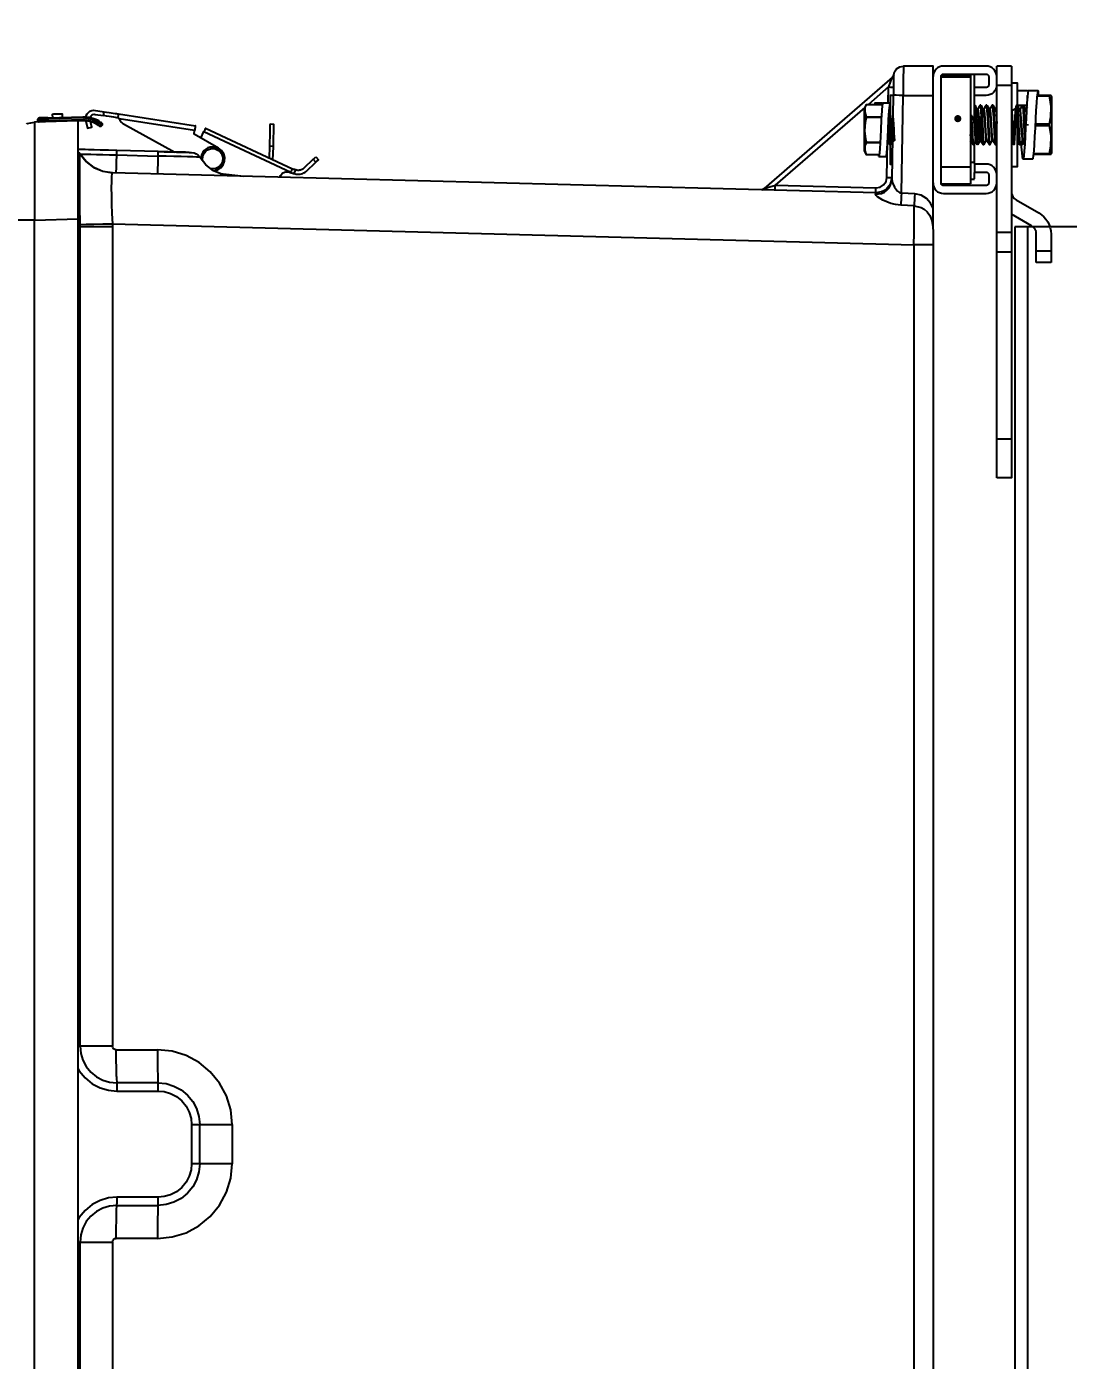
# Model space of a CAD drawing. Header units: feet. Extents: x -17 to 453, y -41 to 31.
# Drawn here: x 48.5466 to 48.9055, y 5.5192 to 5.9787 of the extents above; entities that cross this region are included whole.
import ezdxf
from ezdxf.enums import TextEntityAlignment as Align

# ---------------------------------------------------------------- set-up
doc = ezdxf.new("R2018")
doc.units = ezdxf.units.FT
doc.header["$MEASUREMENT"] = 0
for name, color, linetype in [('E-COMB-BOX', 42, 'Continuous'), ('G-ANNO-TEXT', 1, 'Continuous'), ('S-BEAM', 7, 'Continuous'), ('S-STEL-ANGL', 3, 'Continuous')]:
    doc.layers.add(name, color=color, linetype=linetype)
doc.styles.add('NEI-A', font='arial.ttf')
doc.styles.get("Standard").update_dxf_attribs({"font": 'arial.ttf'})

# ---------------------------------------------------------------- blocks, each defined once
blk = doc.blocks.new('DETAIL_TITLE')
at = {"style": 'NEI-A', "flags": 8}
blk.add_attdef('#', text='', height=0.2, dxfattribs=at).set_placement((0.5922, -0.5109), align=Align.MIDDLE_CENTER)
at = {"lineweight": 30, "style": '', "flags": 104}
blk.add_attdef('DETAIL_TITLE', text='', height=0.2, dxfattribs=at).set_placement((0.9099, -0.52514), align=Align.BOTTOM_LEFT)
at = {"style": 'NEI-A'}
for tag, p in [('SCALE:', (0.93865, -0.73792)), ('1"_=_', (1.5474, -0.73792))]:
    blk.add_attdef(tag, text='', height=0.1, dxfattribs=at).set_placement(p, align=Align.BOTTOM_LEFT)

msp = doc.modelspace()

# ---------------------------------------------------------------- hatches: boundary and pattern name
at = {"layer": 'S-STEL-ANGL'}
msp.add_hatch(color=256, dxfattribs=at).paths.add_polyline_path([(48.86627, 5.94663), (48.86641, 5.94635), (48.86661, 5.94612), (48.86687, 5.94594), (48.86716, 5.94584), (48.86747, 5.94581), (48.86778, 5.94585), (48.86807, 5.94598), (48.86831, 5.94617), (48.8685, 5.94641), (48.86863, 5.9467), (48.86868, 5.947), (48.86865, 5.94731), (48.86854, 5.94761), (48.86837, 5.94786), (48.86814, 5.94807), (48.86786, 5.94821), (48.86755, 5.94828), (48.86724, 5.94827), (48.86695, 5.94818), (48.86668, 5.94803), (48.86646, 5.94781), (48.8663, 5.94754), (48.86621, 5.94724), (48.8662, 5.94693), (48.86627, 5.94663), (48.86744, 5.94705)])

# ---------------------------------------------------------------- linework, layer by layer
at = {"layer": 'E-COMB-BOX', "lineweight": 25}
for p, q in [((48.5644, 5.24059), (48.5644, 5.94627)), ((48.57622, 5.90979), (48.5644, 5.90979)), ((48.57622, 5.90979), (48.57622, 5.62746)), ((48.57622, 5.62746), (48.5644, 5.62746)), ((48.61744, 5.58695), (48.60347, 5.58695)), ((48.57622, 5.55995), (48.57622, 5.27761))]:
    msp.add_line(p, q, dxfattribs=at)
for points in [[(48.84532, 5.96138), (48.84533, 5.96185), (48.8456, 5.96313), (48.84634, 5.9642), (48.84743, 5.96492), (48.84871, 5.96517)], [(48.8589, 5.92488), (48.8589, 5.96517), (48.84871, 5.96517), (48.8487, 5.96499), (48.8487, 5.96444), (48.84869, 5.96351), (48.84868, 5.96312), (48.84868, 5.96268), (48.84867, 5.96221), (48.84866, 5.96106), (48.84864, 5.9595), (48.84862, 5.95748), (48.84859, 5.95504), (48.8589, 5.95504)], [(48.8446, 5.96077), (48.84473, 5.9611), (48.84478, 5.9612), (48.8448, 5.96123), (48.80077, 5.92295), (48.80078, 5.92296), (48.80083, 5.92297), (48.80084, 5.92297), (48.80103, 5.92303), (48.80138, 5.92313), (48.80188, 5.92327), (48.80459, 5.92407), (48.83922, 5.92316)], [(48.84533, 5.96185), (48.84528, 5.96154), (48.84513, 5.96124), (48.8449, 5.96098), (48.8446, 5.96077), (48.84442, 5.96028), (48.84417, 5.95958), (48.84357, 5.95796), (48.84422, 5.95795), (48.84477, 5.95794), (48.84513, 5.95795), (48.84526, 5.95796)], [(48.84536, 5.96227), (48.84517, 5.9617), (48.8448, 5.96123)], [(48.84532, 5.96136), (48.84531, 5.96047), (48.8453, 5.95906), (48.84529, 5.95722), (48.84528, 5.9551)], [(48.84348, 5.95241), (48.84357, 5.95796), (48.83663, 5.95192)], [(48.80455, 5.92247), (48.80455, 5.92254), (48.80456, 5.92289), (48.80457, 5.92343), (48.80459, 5.92407), (48.83551, 5.95094)], [(48.83913, 5.92097), (48.84115, 5.92128), (48.84214, 5.92174), (48.84303, 5.92241), (48.84376, 5.92324), (48.84429, 5.92417), (48.84471, 5.92611), (48.84495, 5.92496), (48.84563, 5.92348), (48.84668, 5.92211), (48.84732, 5.92163), (48.84766, 5.92148), (48.848, 5.92141), (48.84859, 5.95504), (48.8473, 5.95506), (48.8462, 5.95508), (48.84547, 5.9551), (48.84534, 5.9551), (48.84521, 5.9551), (48.84471, 5.92611)], [(48.57267, 5.94484), (48.57272, 5.94491), (48.57275, 5.94498), (48.57277, 5.94506), (48.57277, 5.94514), (48.57276, 5.94522), (48.57273, 5.9453), (48.57269, 5.94537), (48.57263, 5.94542), (48.57258, 5.94546), (48.57244, 5.94558), (48.5722, 5.94576), (48.57188, 5.94599), (48.57147, 5.94625), (48.57099, 5.94652), (48.5699, 5.94702), (48.56988, 5.94699), (48.56985, 5.94691), (48.56981, 5.94679), (48.56975, 5.94664), (48.56614, 5.94727), (48.5539, 5.94695), (48.5539, 5.94702), (48.5539, 5.9471), (48.5539, 5.94717), (48.55389, 5.94723), (48.55389, 5.94728), (48.55389, 5.94732), (48.55389, 5.94734), (48.55389, 5.94735), (48.5528, 5.94732), (48.55226, 5.94731), (48.55179, 5.9473), (48.55141, 5.94729), (48.55113, 5.94728), (48.55092, 5.94727), (48.55084, 5.94726), (48.55077, 5.94724), (48.5507, 5.9472), (48.55064, 5.94715), (48.55059, 5.94708), (48.55055, 5.94701), (48.55053, 5.94694), (48.55053, 5.94686), (48.55059, 5.94686), (48.55078, 5.94686), (48.5511, 5.94687), (48.55152, 5.94688), (48.55203, 5.9469), (48.55261, 5.94691), (48.55324, 5.94693), (48.5539, 5.94695), (48.55392, 5.94641), (48.56615, 5.94673), (48.56936, 5.94621), (48.56931, 5.94607), (48.56926, 5.94594), (48.56923, 5.94586), (48.56922, 5.94583), (48.56885, 5.94595), (48.56848, 5.94606), (48.5681, 5.94615), (48.56772, 5.94622), (48.56733, 5.94627), (48.56694, 5.94631), (48.56655, 5.94632), (48.56616, 5.94632), (48.56616, 5.94633), (48.56616, 5.94635), (48.56616, 5.94639), (48.56616, 5.94644), (48.56616, 5.9465), (48.56616, 5.94657), (48.56615, 5.94665), (48.56615, 5.94673)], [(48.55054, 5.94632), (48.55053, 5.94686)], [(48.55393, 5.946), (48.55393, 5.94601), (48.55393, 5.94603), (48.55393, 5.94607), (48.55393, 5.94612), (48.55392, 5.94618), (48.55392, 5.94625), (48.55392, 5.94633), (48.55392, 5.94641), (48.55326, 5.94639), (48.55262, 5.94637), (48.55204, 5.94636), (48.55153, 5.94634), (48.55111, 5.94633), (48.5508, 5.94632), (48.55061, 5.94632), (48.55054, 5.94632), (48.55055, 5.94624), (48.55058, 5.94616), (48.55062, 5.94609), (48.55067, 5.94603), (48.55073, 5.94599), (48.5508, 5.94595), (48.55088, 5.94593), (48.55096, 5.94592)], [(48.55389, 5.94735), (48.56613, 5.94767)], [(48.55902, 5.94748), (48.55899, 5.94862), (48.55886, 5.94862), (48.55848, 5.94861), (48.55791, 5.94859), (48.55724, 5.94857), (48.55657, 5.94856), (48.556, 5.94854), (48.55562, 5.94853), (48.55548, 5.94853), (48.55551, 5.94739)], [(48.56614, 5.94727), (48.56613, 5.94734), (48.56613, 5.94742), (48.56613, 5.94749), (48.56613, 5.94755), (48.56613, 5.9476), (48.56613, 5.94764), (48.56613, 5.94767), (48.56661, 5.94767), (48.56709, 5.94765), (48.56757, 5.9476), (48.56804, 5.94753), (48.56851, 5.94744), (48.56898, 5.94732), (48.56944, 5.94718), (48.5699, 5.94702)], [(48.56703, 5.94766), (48.56719, 5.94812), (48.5675, 5.94869), (48.56793, 5.94918), (48.56845, 5.94957), (48.56904, 5.94985), (48.56967, 5.94999), (48.57336, 5.94942)], [(48.56849, 5.94745), (48.5686, 5.9477), (48.56883, 5.94803), (48.56914, 5.94828), (48.56949, 5.94846), (48.56988, 5.94854), (48.57028, 5.94853), (48.57315, 5.94809)], [(48.57814, 5.94732), (48.57805, 5.94734), (48.57776, 5.94738), (48.5773, 5.94745), (48.57668, 5.94755), (48.57592, 5.94766), (48.57506, 5.9478), (48.57412, 5.94794), (48.57315, 5.94809), (48.57336, 5.94942), (48.57419, 5.9493), (48.57501, 5.94917), (48.57648, 5.94895), (48.57709, 5.94885), (48.57759, 5.94877), (48.57798, 5.94871), (48.57823, 5.94868)], [(48.57851, 5.94699), (48.57862, 5.94673), (48.57875, 5.94647), (48.57891, 5.94623), (48.57909, 5.946), (48.57929, 5.94579), (48.57951, 5.9456), (48.57974, 5.94543), (48.57998, 5.94528), (48.59768, 5.93555)], [(48.5644, 5.94627), (48.54936, 5.94588), (48.54934, 5.94572), (48.54933, 5.94526), (48.54932, 5.94451), (48.54931, 5.94351), (48.54929, 5.94031), (48.54929, 5.93599), (48.54929, 5.9307), (48.5493, 5.92873), (48.5493, 5.92668), (48.54931, 5.92455), (48.54933, 5.91858), (48.54936, 5.91212), (48.54278, 5.91212), (48.54278, 5.27474)], [(48.54665, 5.9452), (48.54683, 5.94532), (48.54936, 5.94588)], [(48.56616, 5.94632), (48.5644, 5.94627)], [(48.56701, 5.9463), (48.56703, 5.9462), (48.56762, 5.94378), (48.56904, 5.94413), (48.56858, 5.94603)], [(48.57231, 5.94444), (48.57219, 5.94435), (48.57204, 5.94431), (48.57189, 5.94432), (48.57175, 5.9444), (48.57157, 5.94454), (48.57136, 5.9447), (48.57106, 5.94491), (48.57068, 5.94515), (48.57024, 5.94539), (48.56975, 5.94562), (48.56922, 5.94583)], [(48.61108, 5.92902), (48.61121, 5.92904), (48.61247, 5.9294), (48.61356, 5.93013), (48.61437, 5.93116), (48.61482, 5.93239), (48.61487, 5.93371), (48.61452, 5.93497), (48.6138, 5.93606), (48.61277, 5.93688), (48.60431, 5.94169), (48.60451, 5.943)], [(48.60666, 5.94035), (48.6077, 5.94258), (48.63768, 5.92856), (48.63762, 5.92844)], [(48.63768, 5.92856), (48.63778, 5.92878), (48.63788, 5.92898), (48.63796, 5.92918), (48.63804, 5.92934), (48.63811, 5.92948), (48.63815, 5.92958), (48.63818, 5.92964), (48.63819, 5.92966), (48.60821, 5.94368), (48.6082, 5.94366), (48.60817, 5.9436), (48.60813, 5.94349), (48.60806, 5.94336), (48.60798, 5.94319), (48.6079, 5.943), (48.6078, 5.94279), (48.6077, 5.94258)], [(48.63163, 5.93748), (48.63168, 5.93917), (48.63172, 5.94077), (48.63176, 5.94221), (48.63179, 5.94341), (48.63181, 5.94431), (48.63182, 5.94488), (48.63183, 5.94507), (48.63048, 5.9451), (48.63047, 5.94491), (48.63046, 5.94435), (48.63044, 5.94345), (48.63041, 5.94224), (48.63037, 5.94081), (48.63033, 5.9392), (48.63028, 5.93751), (48.63017, 5.93341)], [(48.63151, 5.93279), (48.63163, 5.93748), (48.63028, 5.93751)], [(48.84303, 5.92681), (48.84325, 5.93925)], [(48.57771, 5.93605), (48.57386, 5.93615), (48.5699, 5.93627), (48.56799, 5.93632), (48.56622, 5.93637), (48.56465, 5.93642), (48.56414, 5.93643)], [(48.8589, 5.90917), (48.8589, 5.91606), (48.85803, 5.91793), (48.85666, 5.91952), (48.8548, 5.92068), (48.85259, 5.92119), (48.85253, 5.92004), (48.85248, 5.91891), (48.85243, 5.91789), (48.85239, 5.91705), (48.8478, 5.91725), (48.84601, 5.91745), (48.84434, 5.91783), (48.84159, 5.91893), (48.83978, 5.92008), (48.83929, 5.92057), (48.83913, 5.92097), (48.83918, 5.9215), (48.57621, 5.92839), (48.57622, 5.92839), (48.5729, 5.92889), (48.5698, 5.9302), (48.56713, 5.93223), (48.56504, 5.93486), (48.56528, 5.93486), (48.56601, 5.93484), (48.56719, 5.93481), (48.56876, 5.93477), (48.57068, 5.93472), (48.57286, 5.93466), (48.57522, 5.9346), (48.57767, 5.93453), (48.57768, 5.93518), (48.5777, 5.93567), (48.5777, 5.93597), (48.57771, 5.93608), (48.57489, 5.93615), (48.57201, 5.93623), (48.56924, 5.9363), (48.56677, 5.93636), (48.56476, 5.93642), (48.5644, 5.93643)], [(48.56504, 5.90979), (48.56503, 5.91061), (48.56503, 5.9123), (48.56501, 5.91531), (48.565, 5.91824), (48.565, 5.91919), (48.565, 5.91982), (48.56499, 5.92147), (48.56499, 5.92336), (48.56498, 5.92543), (48.56498, 5.92758), (48.56498, 5.93058), (48.56499, 5.93284), (48.56501, 5.93428), (48.56503, 5.93485), (48.56504, 5.93486), (48.5648, 5.93521), (48.56451, 5.93552), (48.5644, 5.93563)], [(48.56503, 5.93485), (48.56713, 5.93223), (48.5698, 5.9302), (48.57289, 5.9289), (48.57621, 5.92839), (48.57603, 5.92804), (48.5759, 5.92706), (48.57582, 5.92542), (48.57579, 5.92326), (48.57582, 5.92062), (48.5759, 5.91756), (48.57603, 5.91436), (48.57621, 5.91084), (48.85232, 5.9036), (48.85236, 5.90756), (48.85238, 5.91121), (48.85239, 5.91442), (48.85239, 5.91705), (48.8548, 5.91646), (48.85591, 5.91581), (48.85693, 5.91489), (48.85782, 5.91363), (48.85849, 5.91197), (48.85883, 5.90995), (48.8589, 5.90776)], [(48.57751, 5.92836), (48.57752, 5.92877), (48.57755, 5.93), (48.5776, 5.93196), (48.57767, 5.93453), (48.59189, 5.93416), (48.59182, 5.93159), (48.59177, 5.92963), (48.59174, 5.9284), (48.59173, 5.92798)], [(48.61744, 5.92731), (48.61412, 5.92781), (48.61103, 5.92912), (48.60835, 5.93115), (48.60626, 5.93378), (48.60599, 5.93379), (48.60517, 5.93381), (48.60384, 5.93385), (48.60205, 5.93389), (48.59988, 5.93395), (48.59739, 5.93402), (48.59469, 5.93409), (48.59189, 5.93416), (48.59191, 5.9348), (48.59192, 5.93529), (48.59193, 5.9356), (48.59193, 5.9357), (48.57771, 5.93608)], [(48.59193, 5.9357), (48.59403, 5.93565), (48.59618, 5.93559), (48.59824, 5.93554), (48.60009, 5.93549), (48.60159, 5.93545), (48.60266, 5.93542), (48.60328, 5.93541), (48.60347, 5.9354), (48.6043, 5.93528), (48.60507, 5.93495), (48.60574, 5.93444), (48.60626, 5.93378)], [(48.60268, 5.93542), (48.60141, 5.93546), (48.60105, 5.93546), (48.59857, 5.93552), (48.59543, 5.9356), (48.59193, 5.93568)], [(48.60726, 5.93253), (48.6072, 5.93281), (48.60729, 5.93412), (48.60786, 5.93531), (48.60834, 5.93583), (48.60892, 5.93626), (48.60958, 5.93655), (48.61028, 5.93671), (48.61159, 5.93661), (48.61277, 5.93604), (48.6133, 5.93556), (48.61373, 5.93498), (48.61402, 5.93433), (48.61418, 5.93363), (48.61408, 5.93232), (48.61351, 5.93113), (48.61303, 5.9306), (48.61245, 5.93018), (48.6118, 5.92989), (48.6111, 5.92973), (48.60979, 5.92982)], [(48.64538, 5.93305), (48.642, 5.92987), (48.64177, 5.92968), (48.64151, 5.92952), (48.64124, 5.92939), (48.64095, 5.9293), (48.64066, 5.92924), (48.64036, 5.92922), (48.64006, 5.92923), (48.63976, 5.92928), (48.6394, 5.92937)], [(48.61326, 5.92818), (48.62147, 5.9272)], [(48.63379, 5.92688), (48.63395, 5.92709), (48.63414, 5.92744), (48.63408, 5.92732), (48.63434, 5.92774), (48.63467, 5.92811), (48.63506, 5.92841), (48.6355, 5.92862), (48.63598, 5.92874), (48.63647, 5.92877), (48.63696, 5.9287), (48.63742, 5.92853), (48.63762, 5.92844), (48.63764, 5.92843), (48.63765, 5.92843), (48.63767, 5.92842), (48.63769, 5.92841), (48.63771, 5.9284), (48.63774, 5.92838), (48.63786, 5.92835), (48.63801, 5.92832), (48.63819, 5.92828), (48.63838, 5.92823), (48.6386, 5.92818), (48.63882, 5.92812), (48.6394, 5.92937), (48.63919, 5.92942), (48.63899, 5.92947), (48.6388, 5.92952), (48.63862, 5.92956), (48.63848, 5.9296), (48.63835, 5.92963), (48.63827, 5.92965), (48.63821, 5.92966), (48.63819, 5.92966)], [(48.63882, 5.92812), (48.63945, 5.92797), (48.63991, 5.92789), (48.64037, 5.92787), (48.64084, 5.9279), (48.6413, 5.92799), (48.64174, 5.92814), (48.64217, 5.92834), (48.64256, 5.92859), (48.64292, 5.92889), (48.64631, 5.93207)], [(48.79992, 5.92256), (48.80039, 5.9227), (48.80084, 5.92298), (48.80031, 5.92264)], [(48.80083, 5.92282), (48.80032, 5.92264), (48.8001, 5.92259), (48.79993, 5.92256)], [(48.85259, 5.92119), (48.848, 5.92141), (48.84795, 5.92025), (48.84789, 5.91911), (48.84784, 5.91809), (48.8478, 5.91725)], [(48.5644, 5.27435), (48.54936, 5.27474), (48.54936, 5.91212), (48.5644, 5.91252)], [(48.56503, 5.91061), (48.56713, 5.91065), (48.5698, 5.91071), (48.57289, 5.91077), (48.57621, 5.91084), (48.57622, 5.90979)], [(48.56504, 5.62746), (48.56504, 5.90979)], [(48.8589, 5.90776), (48.8589, 5.27965), (48.85883, 5.27745)], [(48.8589, 5.9036), (48.85232, 5.9036), (48.85232, 5.2838)], [(48.56504, 5.62746), (48.56528, 5.62498), (48.56601, 5.6226), (48.56719, 5.62041), (48.56876, 5.6185), (48.57068, 5.61694), (48.57286, 5.61578), (48.57522, 5.61507), (48.57767, 5.61483)], [(48.5776, 5.61699), (48.57755, 5.61972), (48.57752, 5.62284), (48.57751, 5.62618), (48.57701, 5.62627), (48.5766, 5.62655), (48.57632, 5.62697), (48.57622, 5.62746)], [(48.57751, 5.62618), (48.59173, 5.62618), (48.59174, 5.62284), (48.59177, 5.61972), (48.59182, 5.61699), (48.59189, 5.61483), (48.5947, 5.61455), (48.59739, 5.61373), (48.59988, 5.61241), (48.60206, 5.61062), (48.60384, 5.60844), (48.60517, 5.60596), (48.60599, 5.60326), (48.60626, 5.60046)], [(48.60347, 5.60046), (48.61744, 5.60046), (48.61695, 5.60547), (48.61549, 5.6103), (48.61311, 5.61475), (48.60992, 5.61864), (48.60602, 5.62184), (48.60157, 5.62422), (48.59675, 5.62568), (48.59173, 5.62618)], [(48.5644, 5.6197), (48.56476, 5.61899), (48.56677, 5.61652), (48.56924, 5.61451), (48.57201, 5.61308), (48.57489, 5.61225), (48.57771, 5.61199), (48.59193, 5.61199), (48.59403, 5.6118), (48.59618, 5.61118), (48.59824, 5.61011), (48.60009, 5.60861), (48.60159, 5.60677), (48.60266, 5.6047), (48.60328, 5.60256), (48.60347, 5.60046), (48.60347, 5.58695), (48.60328, 5.58485), (48.60266, 5.5827), (48.60159, 5.58064), (48.60009, 5.57879), (48.59824, 5.57729), (48.59618, 5.57622), (48.59403, 5.57561), (48.59193, 5.57541), (48.57771, 5.57541), (48.57489, 5.57515), (48.57201, 5.57433), (48.56924, 5.57289), (48.56677, 5.57088), (48.56476, 5.56841), (48.5644, 5.5677)], [(48.5776, 5.61699), (48.57768, 5.61429), (48.5777, 5.61361), (48.5777, 5.61283), (48.57771, 5.61199)], [(48.59193, 5.61199), (48.59193, 5.61283), (48.59192, 5.61361), (48.59191, 5.61429), (48.59189, 5.61483), (48.57767, 5.61483)], [(48.60626, 5.58695), (48.60626, 5.60046)], [(48.61744, 5.60046), (48.61744, 5.58695)], [(48.60626, 5.58695), (48.60599, 5.58414), (48.60517, 5.58145), (48.60384, 5.57896), (48.60205, 5.57678), (48.59988, 5.575), (48.59739, 5.57367), (48.59469, 5.57285), (48.59189, 5.57258), (48.59182, 5.57042), (48.59177, 5.56769), (48.59174, 5.56456), (48.59173, 5.56123), (48.57751, 5.56123)], [(48.59173, 5.56123), (48.59674, 5.56172), (48.60157, 5.56319), (48.60601, 5.56556), (48.60991, 5.56876), (48.61311, 5.57265), (48.61549, 5.5771), (48.61695, 5.58193), (48.61744, 5.58695)], [(48.57767, 5.57258), (48.59189, 5.57258), (48.59191, 5.57312), (48.59192, 5.5738), (48.59193, 5.57458), (48.59193, 5.57541)], [(48.57771, 5.57541), (48.5777, 5.57458), (48.5777, 5.5738), (48.57768, 5.57312)], [(48.5644, 5.55995), (48.57622, 5.55995), (48.57632, 5.56044), (48.5766, 5.56085), (48.57701, 5.56113), (48.57751, 5.56123), (48.57752, 5.56456), (48.57755, 5.56769), (48.5776, 5.57042), (48.57768, 5.57312)], [(48.57767, 5.57258), (48.57522, 5.57234), (48.57286, 5.57162), (48.57068, 5.57046), (48.56876, 5.5689), (48.56719, 5.56699), (48.56601, 5.5648), (48.56528, 5.56242), (48.56504, 5.55995)], [(48.56504, 5.27761), (48.56504, 5.55995)]]:
    msp.add_lwpolyline(points, dxfattribs=at)
for points in [[(48.56975, 5.94664), (48.57091, 5.94607), (48.5714, 5.94577), (48.57186, 5.94546), (48.57219, 5.94522), (48.57247, 5.94501), (48.57267, 5.94484), (48.57231, 5.94444), (48.57224, 5.9445), (48.5721, 5.94461), (48.57183, 5.94482), (48.57149, 5.94506), (48.57103, 5.94536), (48.57053, 5.94565), (48.56936, 5.94621)], [(48.57841, 5.94728), (48.57814, 5.94732), (48.57816, 5.94745), (48.57818, 5.94758), (48.5782, 5.9477), (48.57822, 5.94782), (48.57824, 5.94794), (48.57825, 5.94804), (48.57827, 5.94814), (48.57828, 5.94824), (48.5783, 5.94833), (48.5783, 5.94858), (48.57823, 5.94868), (48.60476, 5.9446), (48.60475, 5.94457), (48.60474, 5.94448), (48.60471, 5.94433), (48.60468, 5.94413), (48.60465, 5.94389), (48.6046, 5.94361), (48.60456, 5.94331), (48.60451, 5.943), (48.57851, 5.94699)], [(48.64627, 5.93388), (48.6472, 5.9329), (48.64718, 5.93288), (48.64713, 5.93283), (48.64705, 5.93276), (48.64694, 5.93265), (48.6468, 5.93253), (48.64665, 5.93238), (48.64648, 5.93223), (48.64631, 5.93207), (48.64538, 5.93305), (48.64556, 5.93321), (48.64572, 5.93337), (48.64588, 5.93351), (48.64601, 5.93364), (48.64612, 5.93374), (48.6462, 5.93382)], [(48.83918, 5.9215), (48.83918, 5.92163), (48.83919, 5.92199), (48.8392, 5.92252), (48.83922, 5.92316), (48.84065, 5.92341), (48.84188, 5.92419), (48.84272, 5.92539), (48.84303, 5.92681), (48.84368, 5.9268), (48.84422, 5.9268), (48.84459, 5.9268), (48.84472, 5.92681), (48.8443, 5.92482), (48.84378, 5.92386), (48.84305, 5.923), (48.84217, 5.92232), (48.84118, 5.92183)]]:
    msp.add_lwpolyline(points, close=True, dxfattribs=at)
msp.add_arc((48.61069, 5.93322), 0.00405, 273.3704, 179.7268, dxfattribs=at)
at = {"layer": 'S-BEAM'}
for p, q in [((49.04386, 5.90979), (48.88708, 5.90979)), ((48.88708, 5.90979), (48.88708, 5.25551)), ((48.89149, 5.90979), (48.89149, 5.25551))]:
    msp.add_line(p, q, dxfattribs=at)
at = {"layer": 'S-STEL-ANGL'}
for p, q in [((48.88085, 5.82334), (48.88085, 5.96517)), ((48.87179, 5.96188), (48.87179, 5.9246)), ((48.8914, 5.95414), (48.8914, 5.95504)), ((48.8996, 5.95504), (48.89486, 5.95504)), ((48.89361, 5.93478), (48.8996, 5.93478)), ((48.8945, 5.89748), (48.8945, 5.90724)), ((48.89957, 5.90724), (48.89957, 5.89748))]:
    msp.add_line(p, q, dxfattribs=at)
for points in [[(48.88085, 5.96156), (48.88078, 5.96227), (48.88057, 5.96294), (48.88024, 5.96357), (48.87979, 5.96412), (48.87924, 5.96456), (48.87862, 5.9649), (48.87794, 5.9651), (48.87724, 5.96517), (48.86251, 5.96517), (48.8618, 5.9651), (48.86112, 5.9649), (48.8605, 5.96456), (48.85995, 5.96412), (48.85951, 5.96357), (48.85917, 5.96294), (48.85897, 5.96227), (48.8589, 5.96156)], [(48.88591, 5.96517), (48.88591, 5.82334), (48.88085, 5.82334)], [(48.88591, 5.96517), (48.88085, 5.96517)], [(48.88085, 5.92779), (48.88078, 5.9285), (48.88057, 5.92917), (48.88024, 5.9298), (48.87979, 5.93035), (48.87924, 5.93079), (48.87862, 5.93113), (48.87794, 5.93133), (48.87724, 5.9314), (48.87325, 5.9314), (48.87325, 5.92864), (48.87724, 5.92864), (48.8774, 5.92862), (48.87756, 5.92857), (48.87771, 5.92849), (48.87783, 5.92839), (48.87794, 5.92826), (48.87802, 5.92812), (48.87807, 5.92796), (48.87808, 5.92779), (48.87808, 5.92488), (48.87807, 5.92472), (48.87802, 5.92456), (48.87794, 5.92441), (48.87783, 5.92428), (48.87771, 5.92418), (48.87756, 5.9241), (48.8774, 5.92405), (48.87724, 5.92404), (48.86251, 5.92404), (48.86234, 5.92405), (48.86218, 5.9241), (48.86204, 5.92418), (48.86191, 5.92428), (48.8618, 5.92441), (48.86173, 5.92456), (48.86168, 5.92472), (48.86166, 5.92488), (48.86166, 5.96156), (48.86168, 5.96173), (48.86173, 5.96189), (48.8618, 5.96203), (48.86191, 5.96216), (48.86204, 5.96226), (48.86218, 5.96234), (48.86234, 5.96239), (48.86251, 5.96241), (48.87724, 5.96241), (48.8774, 5.96239), (48.87756, 5.96234), (48.87771, 5.96226), (48.87783, 5.96216), (48.87794, 5.96203), (48.87802, 5.96189), (48.87807, 5.96173), (48.87808, 5.96156), (48.87808, 5.95865), (48.87807, 5.95849), (48.87802, 5.95833), (48.87794, 5.95818), (48.87783, 5.95805), (48.87771, 5.95795), (48.87756, 5.95787), (48.8774, 5.95782), (48.87724, 5.95781), (48.87325, 5.95781)], [(48.86166, 5.96146), (48.87179, 5.96146)], [(48.87179, 5.96189), (48.86173, 5.96189)], [(48.86312, 5.96189), (48.86312, 5.96241)], [(48.87325, 5.94749), (48.87325, 5.96241)], [(48.88085, 5.95865), (48.88078, 5.95795), (48.88057, 5.95727), (48.88024, 5.95665), (48.87979, 5.9561), (48.87924, 5.95565), (48.87862, 5.95532), (48.87794, 5.95511), (48.87724, 5.95504), (48.87325, 5.95504)], [(48.88591, 5.95842), (48.88085, 5.95842)], [(48.88591, 5.93056), (48.88802, 5.93056), (48.88802, 5.95926), (48.88591, 5.95926)], [(48.89145, 5.95665), (48.88802, 5.95665)], [(48.89145, 5.95656), (48.8914, 5.9566), (48.88802, 5.9566)], [(48.89331, 5.93326), (48.89341, 5.93335), (48.89356, 5.93427), (48.89372, 5.93591), (48.89387, 5.93816), (48.89403, 5.94088), (48.89418, 5.94387), (48.89434, 5.94693), (48.89449, 5.94986), (48.89465, 5.95244), (48.8948, 5.95452), (48.89496, 5.95594), (48.89511, 5.9566), (48.89173, 5.9566), (48.89158, 5.95594), (48.89142, 5.95452), (48.89127, 5.95244), (48.89112, 5.94986), (48.89096, 5.94693), (48.89081, 5.94387), (48.89065, 5.94088), (48.8905, 5.93816), (48.89034, 5.93591), (48.89019, 5.93427), (48.89003, 5.93335), (48.88988, 5.93322), (48.88972, 5.93388), (48.88957, 5.9353), (48.88941, 5.93738), (48.88933, 5.93882)], [(48.89511, 5.9566), (48.89511, 5.95504)], [(48.84021, 5.93453), (48.83596, 5.93453), (48.83527, 5.936), (48.83527, 5.95044), (48.83596, 5.95192), (48.84135, 5.95192), (48.84135, 5.95241), (48.84147, 5.95209), (48.84149, 5.95192)], [(48.83596, 5.94769), (48.83549, 5.94924), (48.83558, 5.95086), (48.83596, 5.95192), (48.8416, 5.95192)], [(48.84135, 5.95241), (48.83881, 5.95241), (48.83881, 5.95192)], [(48.84021, 5.93404), (48.84275, 5.93404), (48.84286, 5.93435), (48.84298, 5.93527), (48.8431, 5.93672), (48.84321, 5.93863), (48.84333, 5.94084), (48.84345, 5.94322), (48.84362, 5.94673), (48.8438, 5.94972), (48.84397, 5.95171), (48.84414, 5.95241), (48.84161, 5.95241), (48.84143, 5.95171), (48.84126, 5.94972), (48.84108, 5.94673), (48.84091, 5.94322), (48.84079, 5.94084), (48.84067, 5.93863), (48.84056, 5.93672), (48.84044, 5.93527), (48.84032, 5.93435), (48.84021, 5.93404), (48.84009, 5.93453)], [(48.84521, 5.95504), (48.84414, 5.95504), (48.84414, 5.9314), (48.8448, 5.9314)], [(48.87334, 5.95166), (48.87325, 5.95166)], [(48.87417, 5.95027), (48.87377, 5.95095), (48.87338, 5.95163)], [(48.87338, 5.95153), (48.87348, 5.95114), (48.8736, 5.94971), (48.87369, 5.94829)], [(48.87513, 5.95163), (48.87474, 5.95096), (48.87436, 5.95031)], [(48.87513, 5.95154), (48.87516, 5.95166), (48.87529, 5.95114), (48.87542, 5.94971), (48.87555, 5.94748), (48.87568, 5.94491), (48.87581, 5.94234), (48.87594, 5.94011), (48.87603, 5.939), (48.87612, 5.93833), (48.8762, 5.93816), (48.87646, 5.93816)], [(48.87542, 5.95166), (48.87516, 5.95166)], [(48.87624, 5.95027), (48.87585, 5.95095), (48.87545, 5.95163)], [(48.87545, 5.95153), (48.87555, 5.95114), (48.87568, 5.94971), (48.87581, 5.94748), (48.87594, 5.94491), (48.87603, 5.94312), (48.87612, 5.9414), (48.8762, 5.94011), (48.87633, 5.93868), (48.87646, 5.93816), (48.87649, 5.93829)], [(48.87721, 5.95163), (48.87681, 5.95096), (48.87644, 5.95031)], [(48.87721, 5.95154), (48.87724, 5.95166), (48.87737, 5.95114), (48.87749, 5.94971), (48.87763, 5.94748), (48.87776, 5.94491), (48.87789, 5.94234), (48.87802, 5.94011), (48.87811, 5.939), (48.8782, 5.93833), (48.87828, 5.93816), (48.87854, 5.93816)], [(48.8775, 5.95166), (48.87724, 5.95166)], [(48.87832, 5.95027), (48.87793, 5.95095), (48.87753, 5.95163)], [(48.87753, 5.95153), (48.87763, 5.95114), (48.87775, 5.94971), (48.87789, 5.94748), (48.87802, 5.94491), (48.8781, 5.94312), (48.8782, 5.9414), (48.87828, 5.94011), (48.8784, 5.93868), (48.87854, 5.93816), (48.87857, 5.93829)], [(48.87929, 5.95163), (48.87889, 5.95096), (48.87852, 5.95031)], [(48.87929, 5.95154), (48.87932, 5.95166), (48.87945, 5.95114), (48.87957, 5.94971), (48.87971, 5.94748), (48.87984, 5.94491), (48.87996, 5.94234), (48.8801, 5.94011), (48.88019, 5.939), (48.88028, 5.93833), (48.88036, 5.93816), (48.88062, 5.93816)], [(48.87958, 5.95166), (48.87932, 5.95166)], [(48.8804, 5.95027), (48.88001, 5.95095), (48.87961, 5.95163)], [(48.87961, 5.95153), (48.87971, 5.95114), (48.87983, 5.94971), (48.87997, 5.94748), (48.8801, 5.94491), (48.88018, 5.94312), (48.88028, 5.9414), (48.88036, 5.94011), (48.88048, 5.93868), (48.88062, 5.93816), (48.88065, 5.93829)], [(48.88802, 5.94752), (48.88607, 5.94491), (48.8862, 5.94234), (48.88634, 5.94011), (48.88642, 5.939), (48.88651, 5.93833), (48.88659, 5.93816), (48.88673, 5.93868), (48.88685, 5.94011), (48.88698, 5.94234), (48.88711, 5.94491), (48.88724, 5.94748), (48.88738, 5.94971), (48.8875, 5.95114), (48.88763, 5.95166), (48.88776, 5.95114), (48.88789, 5.94971), (48.88802, 5.94748), (48.88815, 5.94491), (48.88828, 5.94234), (48.88841, 5.94011), (48.8885, 5.939), (48.88859, 5.93833), (48.88867, 5.93816), (48.88893, 5.93816)], [(48.88802, 5.95116), (48.88607, 5.94971), (48.8862, 5.94748), (48.88633, 5.94491), (48.88642, 5.94312), (48.88651, 5.9414), (48.8866, 5.94011), (48.88672, 5.93868), (48.88685, 5.93816), (48.88698, 5.93868), (48.88711, 5.94011), (48.88724, 5.94234), (48.88737, 5.94491), (48.8875, 5.94748), (48.88763, 5.94971), (48.88776, 5.95114), (48.88789, 5.95166), (48.88802, 5.95114), (48.88815, 5.94971), (48.88828, 5.94748), (48.88841, 5.94491), (48.8885, 5.94312), (48.88859, 5.9414), (48.88867, 5.94011), (48.8888, 5.93868), (48.88893, 5.93816), (48.88896, 5.93829)], [(48.88871, 5.95027), (48.88832, 5.95095), (48.88792, 5.95163)], [(48.88802, 5.95164), (48.8914, 5.95164)], [(48.88833, 5.95093), (48.88825, 5.95135), (48.88807, 5.95157)], [(48.88968, 5.95163), (48.88928, 5.95096), (48.88891, 5.95031)], [(48.88971, 5.95166), (48.88984, 5.95114), (48.88996, 5.94971), (48.8901, 5.94748), (48.89023, 5.94491), (48.89036, 5.94234), (48.89045, 5.94073)], [(48.89079, 5.95027), (48.8904, 5.95095), (48.89, 5.95163)], [(48.89, 5.95153), (48.8901, 5.95114), (48.89022, 5.94971), (48.89036, 5.94748), (48.89049, 5.94491), (48.89057, 5.94312), (48.89062, 5.94229)], [(48.89138, 5.95099), (48.89136, 5.95096), (48.89099, 5.95031)], [(48.89149, 5.95504), (48.8914, 5.95504)], [(48.8914, 5.95486), (48.89147, 5.95486)], [(48.89484, 5.95486), (48.89892, 5.95486)], [(48.89892, 5.95504), (48.89892, 5.95486), (48.89955, 5.95128), (48.89942, 5.94754), (48.89892, 5.94509)], [(48.8996, 5.93478), (48.89984, 5.93529), (48.89984, 5.95453), (48.8996, 5.95504)], [(48.83596, 5.93899), (48.83576, 5.93996), (48.83545, 5.94287), (48.83566, 5.94588), (48.83596, 5.94745)], [(48.84112, 5.94745), (48.83596, 5.94745), (48.83596, 5.94769), (48.84114, 5.94769)], [(48.84345, 5.94322), (48.84362, 5.94521), (48.8438, 5.9469), (48.84397, 5.94802), (48.84414, 5.94842)], [(48.84414, 5.93852), (48.84572, 5.93966), (48.84565, 5.94076), (48.84557, 5.94207), (48.84551, 5.94322), (48.8454, 5.94518), (48.8453, 5.94679), (48.84519, 5.94791), (48.84509, 5.94829), (48.84498, 5.94791), (48.84487, 5.94679), (48.84477, 5.94518), (48.84456, 5.94127), (48.84446, 5.93966), (48.84435, 5.93854), (48.84424, 5.93816), (48.84414, 5.93854), (48.84403, 5.93966), (48.84396, 5.94076), (48.84389, 5.94207), (48.84382, 5.94322), (48.84371, 5.94518), (48.84368, 5.94576)], [(48.84406, 5.94717), (48.84388, 5.94747)], [(48.84414, 5.94719), (48.84405, 5.94719)], [(48.84414, 5.94682), (48.84413, 5.94689), (48.84406, 5.94711)], [(48.87298, 5.93827), (48.87295, 5.93816), (48.87284, 5.93854), (48.87273, 5.93966), (48.87266, 5.94076), (48.87259, 5.94207), (48.87253, 5.94322), (48.87242, 5.94518), (48.87232, 5.94679), (48.87221, 5.94791), (48.8721, 5.94829), (48.87189, 5.94829), (48.872, 5.94791), (48.87211, 5.94679), (48.87221, 5.94518), (48.87231, 5.94322), (48.87242, 5.94127), (48.87252, 5.93966), (48.87259, 5.93889), (48.87267, 5.93834), (48.87274, 5.93816), (48.87295, 5.93816)], [(48.87276, 5.94717), (48.87244, 5.94772), (48.87212, 5.94827)], [(48.87376, 5.93933), (48.87369, 5.93955), (48.87358, 5.94043), (48.87348, 5.94169), (48.87337, 5.94322), (48.87326, 5.94475), (48.87316, 5.94602), (48.87305, 5.94689), (48.87295, 5.94719), (48.87275, 5.94719)], [(48.87276, 5.94711), (48.87284, 5.94689), (48.87295, 5.94602), (48.87305, 5.94475), (48.87316, 5.94322), (48.87327, 5.94169), (48.87337, 5.94043), (48.87348, 5.93955), (48.87358, 5.93925), (48.87378, 5.93925)], [(48.87347, 5.94784), (48.87315, 5.94733), (48.87283, 5.94682)], [(48.87325, 5.95076), (48.87334, 5.94971), (48.87344, 5.94812)], [(48.87436, 5.93831), (48.87434, 5.9383), (48.87428, 5.93889), (48.87421, 5.93966), (48.87411, 5.94127), (48.87389, 5.94518), (48.87379, 5.94679), (48.87368, 5.94791), (48.87358, 5.94829), (48.87348, 5.94791), (48.87347, 5.94781)], [(48.87526, 5.93928), (48.87516, 5.93905), (48.87495, 5.93901), (48.87472, 5.93948), (48.87449, 5.94055), (48.87428, 5.94207), (48.87421, 5.94322), (48.8741, 5.94518), (48.87401, 5.94679), (48.87389, 5.94791), (48.87379, 5.94829), (48.87358, 5.94829)], [(48.87445, 5.94717), (48.87413, 5.94772), (48.87381, 5.94827)], [(48.87475, 5.94734), (48.87464, 5.94875), (48.87452, 5.94989), (48.87438, 5.95031), (48.87414, 5.95031)], [(48.87416, 5.95019), (48.87426, 5.94989), (48.87438, 5.94875), (48.8745, 5.94719)], [(48.87464, 5.94719), (48.87474, 5.94689), (48.87485, 5.94602), (48.87495, 5.94475), (48.87506, 5.94322), (48.87517, 5.94169), (48.87527, 5.94043), (48.87537, 5.93956), (48.87531, 5.94031), (48.87525, 5.94141), (48.87519, 5.94273), (48.87513, 5.94414), (48.87508, 5.94551), (48.87502, 5.94663), (48.87496, 5.94737), (48.87491, 5.94766), (48.87464, 5.94719), (48.87444, 5.94719)], [(48.87527, 5.93925), (48.87517, 5.93955), (48.87505, 5.94043), (48.87496, 5.94169), (48.87485, 5.94322), (48.87474, 5.94475), (48.87464, 5.94602), (48.87453, 5.94689), (48.87445, 5.94711)], [(48.87537, 5.93925), (48.87537, 5.94719), (48.87491, 5.94766), (48.87485, 5.94748), (48.87483, 5.94727)], [(48.87746, 5.93962), (48.87737, 5.93993), (48.87724, 5.94107), (48.87711, 5.94286), (48.87698, 5.94491), (48.87685, 5.94701), (48.87672, 5.94875), (48.87659, 5.94989), (48.87646, 5.95031), (48.87622, 5.95031)], [(48.87624, 5.95019), (48.87633, 5.94989), (48.87646, 5.94875), (48.87659, 5.94696), (48.87672, 5.94491), (48.87685, 5.94286), (48.87698, 5.94107), (48.87711, 5.93993), (48.87724, 5.93951), (48.87748, 5.93951)], [(48.87954, 5.93962), (48.87944, 5.93993), (48.87932, 5.94107), (48.87918, 5.94286), (48.87906, 5.94491), (48.87893, 5.94701), (48.87879, 5.94875), (48.87867, 5.94989), (48.87854, 5.95031), (48.8783, 5.95031)], [(48.87832, 5.95019), (48.87841, 5.94989), (48.87853, 5.94875), (48.87867, 5.94696), (48.8788, 5.94491), (48.87892, 5.94286), (48.87906, 5.94107), (48.87918, 5.93993), (48.87932, 5.93951), (48.87956, 5.93951)], [(48.88085, 5.94898), (48.88075, 5.94989), (48.88062, 5.95031), (48.88038, 5.95031)], [(48.8804, 5.95019), (48.88049, 5.94989), (48.88061, 5.94875), (48.88075, 5.94696), (48.88085, 5.94538)], [(48.88085, 5.95074), (48.8806, 5.95031)], [(48.88993, 5.93962), (48.88983, 5.93993), (48.88971, 5.94107), (48.88958, 5.94286), (48.88945, 5.94491), (48.88932, 5.94701), (48.88918, 5.94875), (48.88906, 5.94989), (48.88893, 5.95031), (48.88869, 5.95031)], [(48.88871, 5.95019), (48.8888, 5.94989), (48.88892, 5.94875), (48.88906, 5.94696), (48.88919, 5.94491), (48.88932, 5.94286), (48.88945, 5.94107), (48.88958, 5.93993), (48.88971, 5.93951), (48.88995, 5.93951)], [(48.89112, 5.94996), (48.89101, 5.95031), (48.89077, 5.95031)], [(48.89079, 5.95019), (48.89088, 5.94989), (48.891, 5.94875), (48.89103, 5.94833)], [(48.84355, 5.94437), (48.84361, 5.94322), (48.84372, 5.94127), (48.84382, 5.93966), (48.84389, 5.93889), (48.84396, 5.93834), (48.84403, 5.93816), (48.84414, 5.93816)], [(48.87428, 5.93889), (48.87428, 5.94207)], [(48.89086, 5.9449), (48.89081, 5.94431), (48.89057, 5.94178), (48.89034, 5.93973), (48.89011, 5.93847), (48.88988, 5.93818), (48.88964, 5.93893), (48.88959, 5.93934)], [(48.8914, 5.94509), (48.8914, 5.94473)], [(48.89423, 5.94473), (48.89892, 5.94473), (48.89892, 5.94509), (48.89424, 5.94509)], [(48.89892, 5.94473), (48.89955, 5.94114), (48.89942, 5.93741), (48.89892, 5.93496), (48.89892, 5.93478)], [(48.84021, 5.93453), (48.83596, 5.93453), (48.83549, 5.93608), (48.83558, 5.9377), (48.83596, 5.93876)], [(48.84067, 5.93876), (48.83596, 5.93876), (48.83596, 5.93899), (48.84068, 5.93899)], [(48.84337, 5.93933), (48.8433, 5.93955), (48.84327, 5.93974)], [(48.84337, 5.93928), (48.84369, 5.93873), (48.84401, 5.93818)], [(48.87207, 5.93933), (48.872, 5.93955), (48.87189, 5.94043), (48.87179, 5.94164)], [(48.87179, 5.93954), (48.87189, 5.93925), (48.87209, 5.93925)], [(48.87179, 5.93906), (48.87191, 5.93925)], [(48.87207, 5.93928), (48.8724, 5.93873), (48.87271, 5.93818)], [(48.87298, 5.93819), (48.8733, 5.93874), (48.87359, 5.93925)], [(48.87325, 5.9398), (48.87331, 5.93962)], [(48.87325, 5.93159), (48.87325, 5.93866)], [(48.87353, 5.93915), (48.8737, 5.93886), (48.87409, 5.93818)], [(48.87376, 5.93928), (48.87408, 5.93873), (48.8744, 5.93818)], [(48.87396, 5.93893), (48.87404, 5.93833), (48.87412, 5.93816)], [(48.87436, 5.93826), (48.87438, 5.93816), (48.87442, 5.93829)], [(48.8744, 5.93828), (48.87515, 5.93902)], [(48.87442, 5.93819), (48.87456, 5.93844)], [(48.87537, 5.93951), (48.8754, 5.93951)], [(48.87538, 5.93954), (48.87578, 5.93886), (48.87617, 5.93818)], [(48.87649, 5.93819), (48.87689, 5.93887), (48.87726, 5.93951)], [(48.87746, 5.93954), (48.87786, 5.93886), (48.87825, 5.93818)], [(48.87857, 5.93819), (48.87897, 5.93887), (48.87934, 5.93951)], [(48.87954, 5.93954), (48.87993, 5.93886), (48.88033, 5.93818)], [(48.88065, 5.93819), (48.88085, 5.93853)], [(48.88785, 5.93954), (48.88825, 5.93886), (48.88864, 5.93818)], [(48.88896, 5.93819), (48.88936, 5.93887), (48.88973, 5.93951)], [(48.88993, 5.93954), (48.89022, 5.93905)], [(48.88993, 5.93317), (48.89331, 5.93317)], [(48.89892, 5.93496), (48.89363, 5.93496)], [(48.86166, 5.93039), (48.87179, 5.93039)], [(48.87179, 5.93208), (48.87325, 5.93208)], [(48.87325, 5.92629), (48.87325, 5.92845)], [(48.8589, 5.91606), (48.8589, 5.92488), (48.85897, 5.92418), (48.85917, 5.9235), (48.85951, 5.92288), (48.85995, 5.92233), (48.8605, 5.92188), (48.86112, 5.92155), (48.8618, 5.92134), (48.86251, 5.92127), (48.87724, 5.92127), (48.87794, 5.92134), (48.87862, 5.92155), (48.87924, 5.92188), (48.87979, 5.92233), (48.88024, 5.92288), (48.88057, 5.9235), (48.88078, 5.92418), (48.88085, 5.92488)], [(48.86173, 5.92456), (48.87179, 5.92456)], [(48.87179, 5.92625), (48.87325, 5.92625)], [(48.88591, 5.92195), (48.88594, 5.92151), (48.88603, 5.92107), (48.88617, 5.92065), (48.88637, 5.92026), (48.88661, 5.91989), (48.8869, 5.91956), (48.88723, 5.91927), (48.8876, 5.91902), (48.89535, 5.91455), (48.89627, 5.91394), (48.8971, 5.91321), (48.89782, 5.91238), (48.89844, 5.91146), (48.89893, 5.91047), (48.89928, 5.90942), (48.8995, 5.90834), (48.89957, 5.90724)], [(48.8945, 5.90724), (48.89448, 5.90768), (48.89439, 5.90811), (48.89425, 5.90853), (48.89405, 5.90893), (48.89381, 5.90929), (48.89352, 5.90963), (48.89318, 5.90992), (48.89282, 5.91016), (48.88591, 5.91415)], [(48.88085, 5.90796), (48.88591, 5.90796)], [(48.88591, 5.90103), (48.88085, 5.90103)], [(48.8945, 5.90154), (48.89957, 5.90154)], [(48.89957, 5.89748), (48.8945, 5.89748)], [(48.88085, 5.83667), (48.88591, 5.83667)]]:
    msp.add_lwpolyline(points, dxfattribs=at)

# ---------------------------------------------------------------- block references
at = {"layer": 'G-ANNO-TEXT'}
ref = msp.add_blockref('DETAIL_TITLE', (9.90128, 15.51621), dxfattribs=at)
lines = msp.add_mtext('{\\LSTEEL SUPPORT POST GROUNDING (BELOW GRADE)}', dxfattribs={"layer": '0', "insert": (10.81118, 15.29107), "char_height": 7.5055471, "attachment_point": 1})
ref.add_attrib('DETAIL_TITLE', '', (10.81118, 15.29107)).embed_mtext(lines)
ref = msp.add_blockref('DETAIL_TITLE', (0.15596, 15.44212), dxfattribs=at)
lines = msp.add_mtext('{\\LMECHANICAL COMPRESSION SPLIT BOLT "TEE" CONNECTION}', dxfattribs={"layer": '0', "insert": (1.06586, 15.21699), "char_height": 8.503693, "attachment_point": 1})
ref.add_attrib('DETAIL_TITLE', '', (1.06586, 15.21699)).embed_mtext(lines)

doc.saveas('drawing.dxf')
